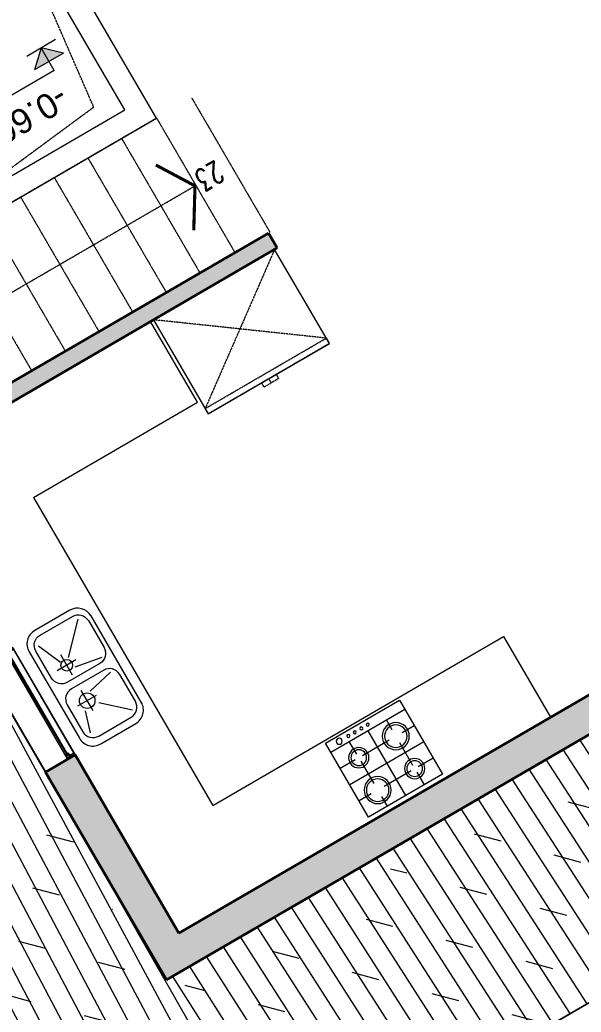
# Model space of a CAD drawing. Header units: millimetres. Extents: x 403824132 to 733479728, y 1974822364 to 2151530530.
# Drawn here: x 568561067 to 568564682, y 2063012650 to 2063019049 of the extents above; entities that cross this region are included whole.
import ezdxf
from ezdxf.enums import TextEntityAlignment as Align

# ---------------------------------------------------------------- set-up
doc = ezdxf.new("R2010")
doc.units = ezdxf.units.MM
doc.linetypes.add('DASHED2', pattern=[0.375, 0.25, -0.125])
doc.linetypes.add('HIDDEN', pattern=[0.75, 0.5, -0.25])
for name, color, linetype, lineweight in [('A-DIM', 251, 'Continuous', 15), ('A-HATCH', 251, 'Continuous', 5), ('A-KY HIEU', 34, 'Continuous', 20), ('A-TEXT', 7, 'Continuous', 18), ('A-TUONG', 255, 'Continuous', 35), ('E- THAY', 9, 'Continuous', 20), ('E-Khuat', 251, 'DASHED2', 13), ('E-Manh', 251, 'Continuous', 13), ('i_Hatch', 250, 'Continuous', 13), ('i_ThietBi', 32, 'Continuous', 13), ('LD-CUA', 146, 'Continuous', 13), ('LD-THAY', 9, 'Continuous', 13)]:
    doc.layers.add(name, color=color, linetype=linetype, lineweight=lineweight)
doc.styles.add('A1-arial', font='arial.ttf')
doc.styles.add('Dim roman', font='romans.shx', dxfattribs={"width": 0.7})

# ---------------------------------------------------------------- blocks, each defined once
blk = doc.blocks.new('A$C395E768C')
at = {"layer": 'i_ThietBi'}
for p, q in [((-124.9999999999709, -65.78947368543231), (-125, 0)), ((-2.91038e-11, -438.5964912362322), (0, 0)), ((124.9999999999418, -85.52631579105946), (124.9999999999709, 0)), ((-168.8596491235948, -109.6491228090599), (-250, -109.6491228090526)), ((100.8771929819486, -109.6491228090526), (-81.14035087634696, -109.6491228090599)), ((149.1228070179349, -109.6491228090526), (249.9999999999709, -109.6491228090526)), ((-125, -304.8245614091939), (-125, -153.5087719326839)), ((124.9999999999709, -285.0877193035558), (124.9999999999418, -133.7719298270458)), ((-250.0000000000291, -219.2982456181089), (249.9999999999709, -219.2982456181053)), ((-149.1228070179932, -328.9473684271761), (-250.0000000000291, -328.9473684271688)), ((-100.8771929819777, -328.9473684271761), (81.14035087631781, -328.9473684271688)), ((168.8596491235657, -328.9473684271726), (249.9999999999709, -328.9473684271652)), ((-125, -353.0701754451693), (-125, -438.5964912362467)), ((124.9999999999418, -372.8070175507963), (124.9999999999709, -438.5964912362322)), ((-250.0000000000291, -438.5964912362394), (249.9999999999709, -438.5964912362322))]:
    blk.add_line(p, q, dxfattribs=at)
blk.add_lwpolyline([(250, -500.0000000093041), (250, 0), (-250, 0), (-250.0000000000291, -500.0000000093058)], close=True, dxfattribs=at)
for centre, radius in [((-124.9999999999709, -109.6491228090562), 78.94736842252314), ((-124.9999999999709, -109.6491228090562), 65.78947368543595), ((124.9999999999418, -109.6491228090526), 59.21052631689235), ((124.9999999999418, -109.6491228090526), 46.05263157980514), ((-125, -328.9473684271797), 59.21052631689235), ((-125, -328.9473684271797), 46.05263157980514), ((124.9999999999418, -328.9473684271726), 78.94736842252314), ((124.9999999999418, -328.9473684271726), 65.78947368543595), ((-175.4385964898683, -469.298245622769), 17.54385964944958), ((-114.0350877167948, -469.2982456227654), 8.771929824724793), ((-70.17543859314172, -469.2982456227654), 8.771929824724793), ((-26.31578946954687, -469.2982456227654), 8.771929824724793), ((17.54385965407709, -469.298245622769), 8.771929824724793)]:
    blk.add_circle(centre, radius, dxfattribs=at)
blk = doc.blocks.new('A$C33A8190A')
at = {"layer": 'i_ThietBi', "linetype": 'HIDDEN'}
for p, q in [((-899.9224336948828, 40), (0, 700)), ((-899.9224336948828, 700), (0, 40))]:
    blk.add_line(p, q, dxfattribs=at)
at = {"layer": 'i_ThietBi'}
blk.add_lwpolyline([(-899.9224336948828, 700), (0, 700), (0, 0), (-899.9224336948828, 0)], close=True, dxfattribs=at)
at = {"layer": 'i_ThietBi', "linetype": 'HIDDEN'}
for points in [[(-899.9224336948828, 0), (0, 0), (0, 40), (-899.9224336948828, 40)], [(-449.9612168474705, 0), (-504.5205294382176, 0), (-504.5205294382176, -30.66110742175079), (-449.9612168474705, -30.66110742175079)], [(-395.4019042567234, 0), (-395.4019042567234, -30.66110742175079), (-449.9612168474705, -30.66110742175079), (-449.9612168474705, 0)]]:
    blk.add_lwpolyline(points, close=True, dxfattribs=at)
blk = doc.blocks.new('CR')
at = {"layer": 'i_ThietBi', "ltscale": 0.5}
for p, q in [((7158371.433537573, 838004.4007372893), (7158534.433537576, 837855.4007372893)), ((7158637.433537576, 837855.4007372893), (7158679.433537574, 837993.4007372893)), ((7158592.433537576, 837879.4007372893), (7158592.433537576, 837729.4007372893)), ((7158371.433537573, 837721.4007372893), (7158545.433537574, 837763.4007372893)), ((7158525.433537573, 837805.4007372893), (7158664.433537576, 837805.4007372893)), ((7158550.433537575, 837577.4007372896), (7158368.433537575, 837611.4007372893)), ((7158591.433537575, 837616.4007372893), (7158591.433537575, 837466.4007372893)), ((7158556.433537576, 837505.4007372893), (7158379.433537576, 837322.4007372893)), ((7158524.433537576, 837542.4007372893), (7158663.433537574, 837542.4007372893)), ((7158618.433537575, 837507.4007372893), (7158685.433537574, 837345.4007372893))]:
    blk.add_line(p, q, dxfattribs=at)
for points in [[(7158297.433537575, 837989.4007372896), (7158297.433537575, 837346.9731510159, 0.4142135623730953), (7158397.433537576, 837246.973151016), (7158657.433537573, 837246.973151016, 0.4142135623730951), (7158757.433537573, 837346.9731510159), (7158757.433537573, 837989.4007372896, 0.4142135623730951), (7158657.433537573, 838089.4007372893), (7158397.433537576, 838089.4007372893, 0.4142135623730953)], [(7158327.433537573, 837964.4007372893), (7158327.433537573, 837764.4007372893, 0.4142135623730951), (7158402.433537576, 837689.4007372896), (7158642.433537576, 837689.4007372896, 0.4142135623730951), (7158717.433537574, 837764.4007372893), (7158717.433537574, 837964.4007372893, 0.4142135623730953), (7158642.433537576, 838039.4007372893), (7158402.433537576, 838039.4007372893, 0.4142135623730951)], [(7158327.433537573, 837564.4007372893, -0.4142135623730951), (7158402.433537576, 837639.4007372892), (7158642.433537576, 837639.4007372892, -0.4142135623730953), (7158717.433537574, 837564.4007372893), (7158717.433537574, 837364.4007372893, -0.4142135623730951), (7158642.433537576, 837289.4007372893), (7158402.433537576, 837289.4007372893, -0.4142135623730951), (7158327.433537573, 837364.4007372893)]]:
    blk.add_lwpolyline(points, format="xyb", close=True, dxfattribs=at)
for centre, radius in [((7158592.433537576, 837805.4007372893), 50), ((7158591.433537575, 837542.4007372893), 37.5)]:
    blk.add_circle(centre, radius, dxfattribs=at)
blk = doc.blocks.new('SFFSF')
h = blk.add_hatch(color=250)
h.paths.add_polyline_path([(339646.7882787025, 104917.2047934929), (339646.7882787025, 104891.8047934929), (339678.4882787026, 104891.8047934929), (339678.4882787026, 104898.5047934929), (339675.2882787025, 104898.5047934928, 1), (339675.2882787025, 104897.3047934928), (339677.2882787026, 104897.3047934929), (339677.2882787026, 104893.0047934929), (339663.4382787026, 104893.0047934929), (339663.4382787026, 104916.0047934929), (339677.2882787026, 104916.0047934929), (339677.2882787026, 104911.7047934929), (339675.2882787025, 104911.7047934928, 1), (339675.2882787025, 104910.5047934928), (339678.4882787026, 104910.5047934929), (339678.4882787026, 104917.2047934929)])
h.paths.add_polyline_path([(339647.9882787025, 104916.0047934929), (339662.2382787026, 104916.0047934929), (339662.2382787026, 104893.0047934929), (339647.9882787025, 104893.0047934929)], flags=16)
blk.add_lwpolyline([(339663.4382787026, 104893.0047934929), (339663.4382787026, 104916.0047934929), (339677.2882787026, 104916.0047934929), (339677.2882787026, 104911.7047934929), (339675.2882787025, 104911.7047934928, 0.9999999999999998), (339675.2882787025, 104910.5047934928), (339678.4882787026, 104910.5047934929), (339678.4882787026, 104917.2047934929), (339646.7882787025, 104917.2047934929), (339646.7882787025, 104891.8047934929), (339678.4882787026, 104891.8047934929), (339678.4882787026, 104898.5047934929), (339675.2882787025, 104898.5047934928, 0.9999999999999998), (339675.2882787025, 104897.3047934928), (339677.2882787026, 104897.3047934929), (339677.2882787026, 104893.0047934929)], format="xyb", close=True)
blk.add_lwpolyline([(339662.2382787026, 104893.0047934929), (339662.2382787026, 104916.0047934929), (339647.9882787025, 104916.0047934929), (339647.9882787025, 104893.0047934929)], close=True)
blk = doc.blocks.new('DDDDA')
blk.add_hatch(color=250).paths.add_polyline_path([(339343.8036827391, 104970.9258045919), (339343.8036827391, 104969.3492433262), (339332.5675485213, 104969.3492433262), (339332.5675485213, 104958.1424827772), (339343.8036827391, 104958.1424827772), (339343.8036827391, 104956.5659215115, 0.2403906807314063), (339346.5309994372, 104960.7458630517), (339335.5675485212, 104960.7458630517), (339335.5675485212, 104966.7458630517), (339346.5309994372, 104966.7458630517, 0.2403906807301442)])
blk.add_lwpolyline([(339343.8036827391, 104970.9258045919), (339343.8036827391, 104969.3492433262), (339332.5675485213, 104969.3492433262), (339332.5675485213, 104958.1424827772), (339343.8036827391, 104958.1424827772), (339343.8036827391, 104956.5659215115, 0.2403906807314063), (339346.5309994372, 104960.7458630517), (339335.5675485212, 104960.7458630517), (339335.5675485212, 104966.7458630517), (339346.5309994372, 104966.7458630517, 0.2403906807301443)], format="xyb", close=True)
blk = doc.blocks.new('*U234')
for points in [[(22.09999999997672, 21.5), (0, 21.5), (0, 27.69999999995344), (1.200000000069849, 27.70000000001164), (1.200000000069849, 22.70000000001164), (17.8165128667606, 22.70000000001164), (17.8165128667606, 63.09999999997671), (8.908256433438508, 63.09999999997671), (8.908256433438508, 71.64048723370068), (5.108256433508359, 74.2712564644753), (5.108256433391944, 83.12874353543157), (8.908256433438508, 85.75951276620617), (8.908256433438508, 93.09999999997672), (1.200000000069849, 93.09999999997672), (1.200000000069849, 89.29999999998836), (0, 89.29999999998836), (0, 94.29999999998836), (10.10825643339194, 94.29999999998836), (10.10825643339194, 93.09999999997672), (10.10825643339194, 91.135632477075), (10.10825643339194, 82.4999999998836), (8.908256433438508, 82.49999999994178), (8.908256433322093, 84.29999999993015), (6.308256433461793, 82.49999999994178), (6.308256433461793, 74.89999999996506), (8.908256433438508, 73.0999999999767), (8.908256433438508, 74.89999999996506), (10.10825643339194, 74.89999999996506), (10.10825643339194, 64.29999999998836), (19.01651286683045, 64.29999999998836), (19.01651286683045, 22.70000000001164), (22.09999999997672, 22.70000000001164)], [(1044.566666666989, 21.5), (1066.666666666965, 21.5), (1066.666666666965, 27.69999999995344), (1065.466666666895, 27.70000000001164), (1065.466666666895, 22.70000000001164), (1048.850153800205, 22.70000000001164), (1048.850153800205, 63.09999999997671), (1057.758410233527, 63.09999999997671), (1057.758410233527, 71.64048723370068), (1061.558410233457, 74.2712564644753), (1061.558410233573, 83.12874353543157), (1057.758410233527, 85.75951276620617), (1057.758410233527, 93.09999999997672), (1065.466666666895, 93.09999999997672), (1065.466666666895, 89.29999999998836), (1066.666666666965, 89.29999999998836), (1066.666666666965, 94.29999999998836), (1056.558410233573, 94.29999999998836), (1056.558410233573, 93.09999999997672), (1056.558410233573, 91.135632477075), (1056.558410233573, 82.4999999998836), (1057.758410233527, 82.49999999994178), (1057.758410233643, 84.29999999993015), (1060.358410233503, 82.49999999994178), (1060.358410233503, 74.89999999996506), (1057.758410233527, 73.0999999999767), (1057.758410233527, 74.89999999996506), (1056.558410233573, 74.89999999996506), (1056.558410233573, 64.29999999998836), (1047.650153800135, 64.29999999998836), (1047.650153800135, 22.70000000001164), (1044.566666666989, 22.70000000001164)]]:
    blk.add_hatch(color=250).paths.add_polyline_path(points)
for p, q in [((10.10825643339194, 94.29999999998836), (1056.558410233573, 94.29999999998836)), ((22.09999999997672, 21.5), (1044.566666667018, 21.5))]:
    blk.add_line(p, q)
for points in [[(8.908256433438508, 93.09999999997672), (8.908256433438508, 85.75951276620617), (5.108256433391944, 83.12874353543157), (5.108256433508359, 74.2712564644753), (8.908256433438508, 71.64048723370068), (8.908256433438508, 63.09999999997671), (17.8165128667606, 63.09999999997671), (17.8165128667606, 22.70000000001164), (1.200000000069849, 22.70000000001164), (1.200000000069849, 27.70000000001164), (0, 27.69999999995344), (0, 21.5), (22.09999999997672, 21.5), (22.09999999997672, 22.70000000001164), (19.01651286683045, 22.70000000001164), (19.01651286683045, 64.29999999998836), (10.10825643339194, 64.29999999998836), (10.10825643339194, 74.89999999996506), (8.908256433438508, 74.89999999996506), (8.908256433438508, 73.0999999999767), (6.308256433461793, 74.89999999996506), (6.308256433461793, 82.49999999994178), (8.908256433322093, 84.29999999993015), (8.908256433438508, 82.49999999994178), (10.10825643339194, 82.4999999998836), (10.10825643339194, 93.09999999997672), (10.10825643339194, 93.09999999997672), (10.10825643339194, 94.29999999998836), (0, 94.29999999998836), (0, 89.29999999998836), (1.200000000069849, 89.29999999998836), (1.200000000069849, 93.09999999997672), (8.908256433438508, 93.09999999997672)], [(1057.758410233527, 93.09999999997672), (1057.758410233527, 85.75951276620617), (1061.558410233573, 83.12874353543157), (1061.558410233457, 74.2712564644753), (1057.758410233527, 71.64048723370068), (1057.758410233527, 63.09999999997671), (1048.850153800205, 63.09999999997671), (1048.850153800205, 22.70000000001164), (1065.466666666895, 22.70000000001164), (1065.466666666895, 27.70000000001164), (1066.666666666965, 27.69999999995344), (1066.666666666965, 21.5), (1044.566666666989, 21.5), (1044.566666666989, 22.70000000001164), (1047.650153800135, 22.70000000001164), (1047.650153800135, 64.29999999998836), (1056.558410233573, 64.29999999998836), (1056.558410233573, 74.89999999996506), (1057.758410233527, 74.89999999996506), (1057.758410233527, 73.0999999999767), (1060.358410233503, 74.89999999996506), (1060.358410233503, 82.49999999994178), (1057.758410233643, 84.29999999993015), (1057.758410233527, 82.49999999994178), (1056.558410233573, 82.4999999998836), (1056.558410233573, 93.09999999997672), (1056.558410233573, 93.09999999997672), (1056.558410233573, 94.29999999998836), (1066.666666666965, 94.29999999998836), (1066.666666666965, 89.29999999998836), (1065.466666666895, 89.29999999998836), (1065.466666666895, 93.09999999997672), (1057.758410233527, 93.09999999997672)]]:
    blk.add_lwpolyline(points)
blk.add_lwpolyline([(1030.678743886546, 75.69999999993888), (35.98792278041947, 75.69999999993888), (35.98792278044857, 81.69999999992432), (1030.678743886546, 81.69999999992432)], close=True)
at = {"xscale": -1, "rotation": 180}
blk.add_blockref('SFFSF', (-339634.6800222692, 104983.2047934928), dxfattribs=at)
blk.add_blockref('DDDDA', (-339299.5796257408, -104885.0458630518))
at = {"xscale": -1}
blk.add_blockref('DDDDA', (340366.2462924077, -104885.0458630518), dxfattribs=at)
at = {"rotation": 180}
blk.add_blockref('SFFSF', (340701.3466889361, 104983.2047934928), dxfattribs=at)
blk = doc.blocks.new('cotxaytho')
at = {"layer": 'A-KY HIEU'}
h = blk.add_hatch(color=256, dxfattribs=at)
h.paths.add_polyline_path([(200.0000000000018, 187.5), (0, 187.5), (0, 0)])
h.paths.add_polyline_path([(0, 187.5), (-200, 187.5), (0, 0)])
for p, q in [((0, 312.5), (0, 0)), ((0, 312.5), (1100, 312.5)), ((-200, 187.5), (0, 0)), ((-200, 187.5), (200, 187.5)), ((0, 0), (200, 187.5)), ((-200, 0), (200, 0))]:
    blk.add_line(p, q, dxfattribs=at)
at = {"color": 6, "style": 'A1-arial'}
blk.add_attdef('-0.050', (35.02610784031822, 401.7086938884313), '', height=250, dxfattribs=at)
blk = doc.blocks.new('TANG 1 BT1')
at = {"layer": 'A-HATCH'}
h = blk.add_hatch(color=256, dxfattribs=at)
h.dxf.hatch_style = 1
h.paths.add_polyline_path([(7158834.392582895, 839216.910365944), (7158834.40338719, 837891.891499825), (7159054.403387193, 837891.891499825), (7159054.392582897, 839436.910365944), (7153914.367428423, 839436.910365939), (7153914.367428423, 839216.910365939)])
h.paths.add_polyline_path([(7150554.367428423, 839436.910365939), (7150554.310653077, 838368.6554270984), (7150774.310653077, 838368.6554270984), (7150774.367428423, 839216.910365939), (7151514.367428423, 839216.910365939), (7151514.367428423, 839436.910365939)])
h.paths.add_polyline_path([(7150774.304578072, 836568.6554270984), (7150554.304578072, 836568.6554270984), (7150554.355278415, 835616.8624750825), (7151104.293490312, 835616.869053744), (7151104.293494187, 835319.4682315772), (7151324.293331157, 835319.4682315772), (7151324.293316933, 835616.869053744), (7152824.293494837, 835616.869053744), (7152824.293494837, 833426.8795984447), (7152714.293491956, 833426.8795926793), (7152714.29349484, 833316.8795926797), (7152934.293494836, 833316.8796042103), (7152934.293494836, 835726.8688687666), (7150774.353935611, 835726.8618762125)])
h.paths.add_polyline_path([(7151324.293373614, 834519.4677197175), (7151104.293494189, 834519.4677197175), (7151104.30564033, 832826.9133516661), (7151324.305640263, 832826.9160794099), (7151324.293490244, 833316.8822506294), (7151914.29349484, 833316.8795745915), (7151914.293491955, 833426.8795507496), (7151324.293433158, 833426.8795098679)])
h.paths.add_polyline_path([(7158834.380432876, 835616.8724301188), (7158834.380432876, 834616.8724302229), (7159054.38132507, 834616.8724302229), (7159054.380433111, 835946.8749298701), (7159054.399422782, 837091.8914998248), (7158834.40338719, 837091.8914998248), (7158834.395779532, 836041.8726337034), (7158234.393846916, 836041.8726337034), (7158234.394310373, 835726.8726337056), (7156074.371186494, 835726.8726337051), (7156074.371186494, 835616.8645500309)])
h.paths.add_polyline_path([(7158834.396642498, 835726.8749299373), (7158289.394310373, 835726.8726337056), (7158289.393846915, 835986.8726337039), (7158834.39593021, 835986.8726337039)], flags=16)
h.paths.add_polyline_path([(7158434.392582023, 831596.9007170699), (7158434.392582023, 831391.9098570823), (7158834.392582373, 831391.9061736367), (7158834.392582374, 827616.9110400443), (7158354.335837015, 827616.9110402875), (7158354.335837015, 827396.9110403915), (7159054.392582373, 827396.9110403561), (7159054.392582213, 832816.9110333439), (7158834.392582212, 832816.9110333439), (7158834.392582895, 831816.9061741434), (7156074.381032348, 831816.9294868225), (7156074.381032348, 831596.9294868223)])
h.paths.add_polyline_path([(7158834.392582373, 831596.9061740552), (7158834.392582373, 831446.9061736375), (7158489.392582023, 831446.9097838658), (7158489.392582023, 831596.909784292)], flags=16)
h.paths.add_polyline_path([(7152934.305644855, 831706.9131666891), (7152934.305644858, 831816.913351666), (7151324.305640331, 831816.913351666), (7151324.305640331, 831926.9133516661), (7151104.305640332, 831926.9133516661), (7151104.30564033, 831816.913351666), (7150554.366400784, 831816.9061741251), (7150554.36935917, 830866.8950438554), (7150774.369359169, 830866.8950438554), (7150774.367133453, 831706.9061741378)])
h.paths.add_polyline_path([(7150554.364441079, 828526.9061794691), (7150774.364441081, 828526.9061794691), (7150774.37017006, 830066.8945319966), (7150554.36935917, 830066.8945319966)])
h.paths.add_polyline_path([(7151704.376166527, 827396.9116709569), (7152404.194557026, 827396.9108264266), (7152404.194557026, 827616.910806874), (7150774.367428362, 827616.9154225319), (7150774.368593731, 827726.9061794695), (7150554.36922083, 827726.9061794695), (7150554.367428423, 827616.911099137), (7150554.367428423, 827396.9110402466), (7151404.376166542, 827396.9109419949), (7151404.37616653, 827396.9116709569)])
h.paths.add_polyline_path([(7154604.55816387, 827616.9087649575), (7154604.55816387, 827396.9087649565), (7155304.376166525, 827396.9091954805), (7155304.37616657, 827396.9136104577), (7155604.376166571, 827396.9136104577), (7156654.368521227, 827396.9136259514), (7156654.368925721, 827616.9163596034)])
h.paths.add_polyline_path([(7150304.255845018, 831816.9000444374), (7150304.255845416, 831196.8999719521), (7150554.329719897, 831196.8999719521), (7150554.329719897, 831306.9003201132), (7150414.255845343, 831306.8999719522), (7150414.255845088, 831706.9000444378), (7150554.329236252, 831706.9003925972), (7150554.329783076, 831816.9000444374)])
h.paths.add_polyline_path([(7150304.255844964, 836228.4791837248), (7150304.255844964, 835616.9026857319), (7150554.318615942, 835616.9026857319), (7150554.318615942, 835726.902332314), (7150414.255844965, 835726.902685732), (7150414.255844965, 836118.4791837247), (7150554.366168484, 836118.4788301869), (7150554.366168484, 836228.4791837248)])
at = {"layer": 'A-TUONG'}
for p, q in [((7159054.392582897, 839436.910365944), (7153914.367428423, 839436.910365939)), ((7159054.403387193, 837891.891499825), (7159054.392582897, 839436.910365944)), ((7158834.392582895, 839216.910365944), (7153914.367428423, 839216.910365939)), ((7158834.40338719, 837891.891499825), (7158834.392582895, 839216.910365944)), ((7158834.40338719, 837891.891499825), (7159054.403387193, 837891.891499825)), ((7156074.371186494, 835616.8645500309), (7156074.371186494, 835726.8726337051)), ((7158234.394310373, 835726.8726337056), (7156074.371186494, 835726.8726337051)), ((7158834.380432876, 835616.8724301188), (7156074.371186494, 835616.8645500309))]:
    blk.add_line(p, q, dxfattribs=at)
at = {"layer": 'E- THAY'}
for points in [[(7158834.40338719, 837891.891499825), (7159054.403387193, 837891.891499825), (7159054.403387193, 837091.8914998248), (7158834.40338719, 837091.8914998248)], [(7156324.392580558, 832816.886684075), (7157834.376780367, 832816.886684075), (7157834.376780367, 834616.8724300289), (7156324.392580558, 834616.8724300289)], [(7156474.392580555, 832966.886684075), (7157684.376780367, 832966.886684075), (7157684.376780367, 834466.8724300289), (7156474.392580555, 834466.8724300289)]]:
    blk.add_lwpolyline(points, close=True, dxfattribs=at)
at = {"layer": 'E-Khuat', "ltscale": 2}
for p, q in [((7156064.356081587, 834616.8716881371), (7156064.356081587, 835616.8716881371)), ((7156324.356081587, 834616.8724304616), (7156324.356081587, 835616.8724304616)), ((7156584.356081586, 834616.8724300289), (7156584.356081586, 835616.8724300287)), ((7156834.356081587, 834616.8724300289), (7156834.356081587, 835616.8724300287)), ((7157084.356081583, 834616.8724300289), (7157084.356081583, 835616.8724300287)), ((7157334.356081586, 834616.8724300289), (7157334.356081586, 835616.8724300287)), ((7157584.356081587, 834616.8724300289), (7157584.356081587, 835616.8724300287)), ((7157834.356081586, 834616.8724300289), (7157834.356081586, 835616.8724300287)), ((7156324.356081587, 834616.8724304616), (7157834.356081586, 834616.8724300289))]:
    blk.add_line(p, q, dxfattribs=at)
at = {"layer": 'E-Khuat', "ltscale": 2, "const_width": 20}
blk.add_lwpolyline([(7156480.372972959, 835359.359543222), (7156330.372973062, 835116.8724301187), (7156330.372973062, 835116.8724301187), (7156330.372973062, 835116.8724301187), (7156480.372972959, 834874.3853171199)], dxfattribs=at)
at = {"layer": 'E-Khuat', "ltscale": 2}
for points in [[(7158334.380432878, 833419.4216546299), (7158334.380432878, 835116.8724301187), (7156330.372973062, 835116.8724301187)], [(7157684.376780367, 834466.8724300289), (7156637.662786827, 834352.2711906878), (7156474.392580555, 832966.886684075)]]:
    blk.add_lwpolyline(points, dxfattribs=at)
at = {"layer": 'i_ThietBi', "ltscale": 0.5}
for p, q in [((7156074.383336497, 838616.910365944), (7156074.38599475, 839216.9097626054)), ((7158234.392582897, 838616.910365944), (7156074.383336497, 838616.910365944)), ((7158234.392582897, 836326.8726337056), (7158234.392582897, 838616.910365944)), ((7158234.392582897, 836326.8726337056), (7157015.110248622, 836326.8726337055)), ((7157015.110248622, 836326.8726337055), (7157015.110248622, 835726.8675729939))]:
    blk.add_line(p, q, dxfattribs=at)
at = {"layer": 'A-KY HIEU'}
ref = blk.add_blockref('cotxaytho', (7156738.363530465, 833854.2488950633), dxfattribs=dict(at, xscale=0.5333333333255724, yscale=0.5333333333255724, zscale=0.5333333333255724))
ref.add_attrib('-0.050', '-0.60', dxfattribs={"layer": 'A-TEXT', "color": 6, "height": 160, "style": 'A1-arial'}).set_placement((7156757.044121311, 834068.4935318041), align=Align.BOTTOM_LEFT)
at = {"layer": 'A-TUONG'}
blk.add_blockref('CR', (0, -176.2954443278722), dxfattribs=at)
at = {"layer": 'i_ThietBi', "ltscale": 0.5, "xscale": -1.1, "yscale": 1.1, "zscale": 1.1}
blk.add_blockref('A$C395E768C', (7157132.240059143, 839184.534775247), dxfattribs=at)
at = {"layer": 'i_ThietBi', "ltscale": 0.5, "xscale": -1, "rotation": 180}
blk.add_blockref('A$C33A8190A', (7156993.680266188, 836426.8726337053), dxfattribs=at)
at = {"layer": 'LD-CUA', "xscale": 0.7500000000001072, "yscale": 0.7500000000001072, "zscale": 0.7500000000001072, "rotation": 270}
blk.add_blockref('*U234', (7158818.278387193, 837891.891499825), dxfattribs=at)
at = {"layer": 'E-Khuat', "ltscale": 2, "style": 'Dim roman', "width": 0.7}
blk.add_text('23', height=140, dxfattribs=at).set_placement((7156217.594165541, 835109.3550171754), align=Align.MIDDLE_CENTER)
blk = doc.blocks.new('SAN VUON BT A-BT1')
at = {"layer": 'i_Hatch', "transparency": 33554687}
h = blk.add_hatch(dxfattribs=at)
h.set_pattern_fill('DOLMIT', color=256, scale=500, angle=90, double=1)
h.set_pattern_definition([(90, (2832.471804052591, -202862.1308809184), (-125, 7.7e-15), []), (135, (2832.471804052591, -202862.1308809184), (-249.9999995804921, -249.9999995804921), [176.7766952966368, -353.5533905932737])])
h.paths.add_polyline_path([(7153136.765294363, 839436.8859294639), (7153396.840497333, 839436.8630951007), (7153396.850810148, 839436.9233952842), (7161886.864608527, 839436.9225160485), (7161886.852458509, 835656.8262963376), (7163376.852236928, 835656.827295598), (7163376.864386948, 840926.910365944), (7151496.864386948, 840926.910365944), (7151496.852236928, 839436.8388431835), (7153136.765294363, 839436.9101813809)])
at = {"layer": 'A-DIM'}
blk.add_lwpolyline([(7153386.839232473, 839436.910365954), (7161886.864386961, 839436.910365954), (7161886.867803755, 827396.9076230949), (7158436.843284068, 827396.9076230949), (7158437.843284068, 826196.9117103936), (7158587.827192917, 826196.9117103905), (7158587.826766529, 825596.9117256084), (7154087.89269033, 825596.9116169981), (7154086.885921222, 826196.9116017835), (7154236.869063198, 826196.9142380693), (7154236.847970688, 827396.9056837393), (7153386.841835705, 827396.8968067701), (7153386.87349923, 831196.9040174037), (7153136.765294814, 831196.8999719521), (7153136.765294403, 831816.906174073), (7153336.771440356, 831816.8835145556), (7153336.759290338, 835616.8861559428), (7153136.765294363, 835616.9088154332), (7153136.765294363, 836228.5087830342), (7153386.875086147, 836228.5116552404), (7153386.875086147, 839436.910365954)], dxfattribs=at)
at = {"layer": 'E- THAY'}
blk.add_lwpolyline([(7153496.864538493, 839436.9165225745), (7161886.864539343, 839436.928755863), (7161886.867803752, 827396.9076230971)], dxfattribs=at)
at = {"layer": 'E-Manh'}
blk.add_line((7163376.864386948, 840926.910365944), (7151496.864386948, 840926.910365944), dxfattribs=at)
for points in [[(7153136.765294363, 839436.8745122823), (7151496.852236928, 839436.8745122823), (7151496.864386948, 840926.910365944), (7163376.864386948, 840926.910365944)], [(7163376.864386948, 840926.910365944), (7163376.852236928, 835656.827295598), (7161886.852458509, 835656.8262963376), (7161886.864608527, 839436.9225160485), (7153386.862185027, 839436.9234627077), (7153386.851872215, 836228.4860160946)]]:
    blk.add_lwpolyline(points, dxfattribs=at)
blk = doc.blocks.new('MBT1 BT1')
at = {"layer": 'E- THAY'}
blk.add_blockref('SAN VUON BT A-BT1', (-75970.5186506696, 193430.5469893871), dxfattribs=at)
blk.add_blockref('TANG 1 BT1', (-73138.04684661701, 193430.5469893871), dxfattribs=at)

msp = doc.modelspace()

# ---------------------------------------------------------------- block references
at = {"layer": 'LD-THAY', "xscale": 1.003354102868896, "yscale": 1.003354102868896, "zscale": 1.003354102868896, "rotation": 210.1906985033857}
msp.add_blockref('MBT1 BT1', (574186162.4820442, 2067483932.605942, -0.06854086784241506), dxfattribs=at)

# ---------------------------------------------------------------- next in the draw order: block references
msp.add_blockref('MBT1 BT1', (574186162.4820442, 2067483932.605942, -0.06854086784241506), dxfattribs=at)

doc.saveas('drawing.dxf')
